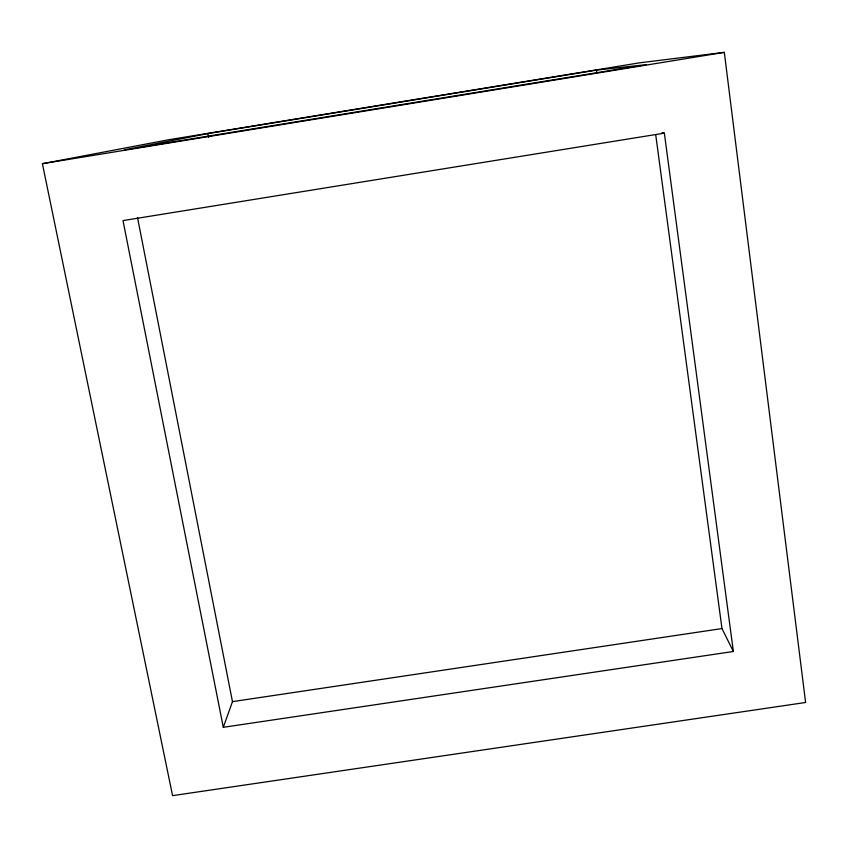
<?xml version="1.0" encoding="UTF-8"?>
<svg xmlns="http://www.w3.org/2000/svg" width="848" height="848" viewBox="0 0 848 848"><rect width="100%" height="100%" fill="white"/><g stroke="black" fill="none" stroke-linecap="round" stroke-linejoin="round"><path stroke-width="1.27" d="M662.076 132.638L664.355 133.147L733.361 651.487L223.3 727.319L232.469 701.635L137.503 217.48M207.919 133.581L124.243 149.873L646.314 64.628L596.388 70.119L207.919 133.581L208.629 137.418M42.4 163.696L168.9 139.719L639.434 62.847L724.319 52.353L805.6 702.483L172.579 795.647L42.4 163.696L724.319 52.353M664.355 133.147L123.002 220.597L223.3 727.319M232.469 701.635L721.977 628.569L733.361 651.487M596.388 70.119L596.748 72.727M655.758 135.055L721.977 628.569"/></g></svg>
